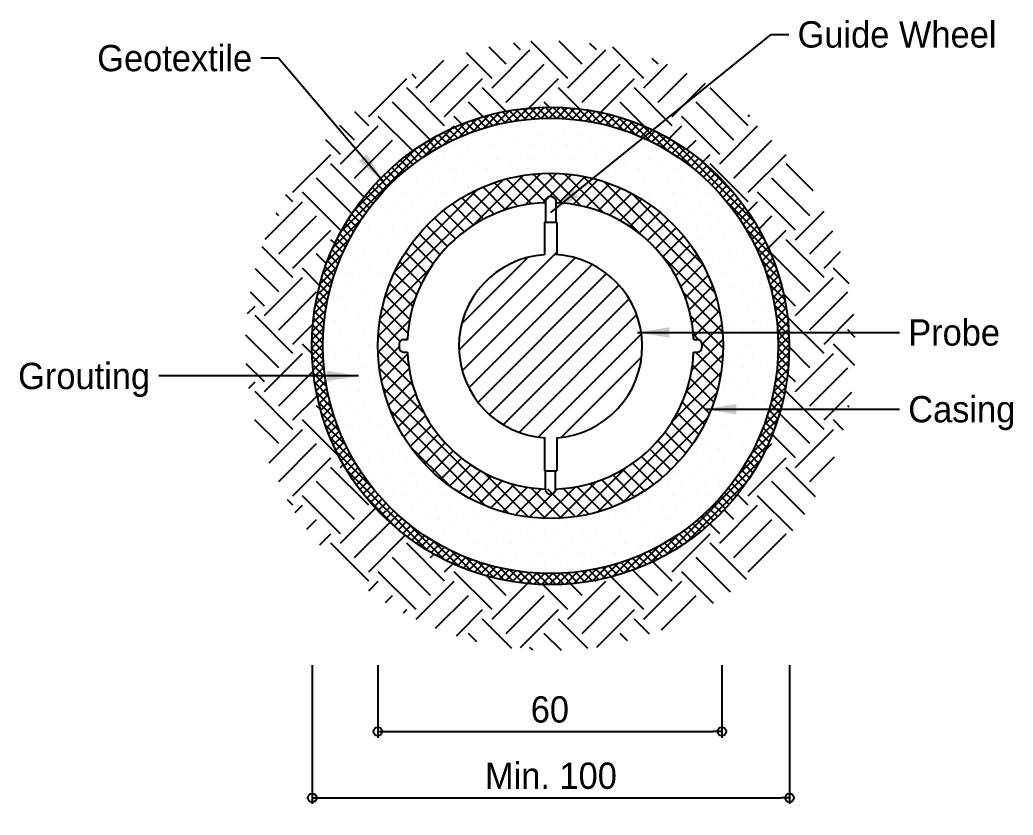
# Model space of a CAD drawing. Header units: millimetres. Extents: x 1073475 to 2890243, y -1340830 to -367733.
# Drawn here: x 2783117 to 2784250, y -370545 to -369638 of the extents above; entities that cross this region are included whole.
import ezdxf
from ezdxf.enums import TextEntityAlignment as Align

# ---------------------------------------------------------------- set-up
doc = ezdxf.new("R2010")
doc.units = ezdxf.units.MM
doc.header["$LTSCALE"] = 50
doc.header["$PDMODE"] = 3
doc.header["$PDSIZE"] = 100
doc.layers.get('Defpoints').update_dxf_attribs({"color": 151})
doc.layers.add('C-1', color=1, linetype='Continuous')
doc.layers.add('C-DIM', color=7, linetype='Continuous')
doc.styles.add('돋움', font='')
doc.styles.get('돋움').set_extended_font_data('Dotum')
doc.dimstyles.new('SAM-LE-LE-상', dxfattribs={"dimscale": 0.1, "dimtxt": 300, "dimasz": 360, "dimexe": 70, "dimexo": 0, "dimgap": 100, "dimtad": 1, "dimdec": 0, "dimzin": 0, "dimdsep": 46, "dimlunit": 6, "dimtxsty": '돋움', "dimblk": 'NONE', "dimcen": 100, "dimclrd": 8, "dimclre": 8, "dimclrt": 256, "dimadec": 0, "dimazin": 0, "dimtfac": 1, "dimtdec": 0, "dimtix": 1, "dimtmove": 2, "dimatfit": 3, "dimfxl": 70, "dimtolj": 1, "dimtzin": 0, "dimlwd": -1, "dimlwe": -1, "dimarcsym": 0})
doc.dimstyles.new('SAM-상', dxfattribs={"dimscale": 0.1, "dimtxt": 300, "dimasz": 100, "dimexe": 70, "dimexo": 0, "dimgap": 100, "dimtad": 1, "dimdec": 0, "dimzin": 0, "dimdsep": 46, "dimlunit": 6, "dimtxsty": '돋움', "dimblk": 'ORIGIN', "dimcen": 100, "dimclrd": 8, "dimclre": 8, "dimclrt": 1, "dimadec": 0, "dimazin": 0, "dimtfac": 1, "dimtdec": 0, "dimtix": 1, "dimtmove": 2, "dimatfit": 3, "dimfxl": 70, "dimtolj": 1, "dimtzin": 0, "dimlwd": -1, "dimlwe": -1, "dimarcsym": 0})

# ---------------------------------------------------------------- blocks, each defined once
blk = doc.blocks.new('*X60')
at = {"color": 0}
for p, q in [((18.182, 30.733), (18.342, 30.893)), ((18.296, 30.759), (18.447, 30.91)), ((18.448, 30.785), (18.339, 30.893)), ((18.404, 30.778), (18.547, 30.921)), ((18.526, 30.795), (18.416, 30.905)), ((18.607, 30.802), (18.494, 30.915)), ((18.506, 30.792), (18.643, 30.929)), ((18.69, 30.807), (18.574, 30.924)), ((18.604, 30.802), (18.735, 30.933)), ((18.776, 30.81), (18.656, 30.929)), ((18.698, 30.808), (18.824, 30.933)), ((18.865, 30.809), (18.742, 30.933)), ((18.789, 30.81), (18.91, 30.931)), ((18.958, 30.805), (18.829, 30.933)), ((18.876, 30.809), (18.994, 30.927)), ((19.054, 30.797), (18.92, 30.931)), ((18.961, 30.805), (19.075, 30.919)), ((19.154, 30.785), (19.014, 30.925)), ((19.043, 30.798), (19.155, 30.91)), ((19.259, 30.769), (19.112, 30.915)), ((19.122, 30.79), (19.232, 30.899)), ((19.2, 30.779), (19.307, 30.886)), ((19.37, 30.746), (19.215, 30.901)), ((19.489, 30.716), (19.322, 30.882)), ((17.778, 30.594), (17.99, 30.807)), ((18.017, 30.685), (17.919, 30.783)), ((17.926, 30.654), (18.115, 30.843)), ((18.084, 30.706), (17.985, 30.805)), ((18.153, 30.725), (18.053, 30.826)), ((18.059, 30.699), (18.232, 30.872)), ((18.224, 30.743), (18.122, 30.845)), ((18.297, 30.759), (18.193, 30.863)), ((18.371, 30.773), (18.265, 30.879)), ((19.275, 30.766), (19.38, 30.87)), ((19.349, 30.751), (19.451, 30.854)), ((19.42, 30.734), (19.521, 30.835)), ((19.617, 30.676), (19.436, 30.857)), ((19.49, 30.715), (19.59, 30.815)), ((19.757, 30.624), (19.556, 30.825)), ((19.558, 30.695), (19.656, 30.793)), ((19.625, 30.673), (19.722, 30.77)), ((19.916, 30.554), (19.687, 30.783)), ((17.386, 30.379), (17.703, 30.696)), ((17.606, 30.511), (17.854, 30.759)), ((17.762, 30.587), (17.668, 30.68)), ((17.823, 30.614), (17.729, 30.708)), ((17.886, 30.639), (17.791, 30.734)), ((17.951, 30.663), (17.854, 30.759)), ((19.69, 30.65), (19.786, 30.746)), ((19.754, 30.626), (19.848, 30.72)), ((19.816, 30.6), (19.91, 30.693)), ((20.108, 30.45), (19.83, 30.728)), ((19.877, 30.572), (19.97, 30.665)), ((16.458, 29.539), (17.527, 30.609)), ((17.528, 30.467), (17.437, 30.558)), ((17.584, 30.499), (17.493, 30.59)), ((17.642, 30.53), (17.55, 30.621)), ((17.701, 30.559), (17.609, 30.651)), ((19.937, 30.543), (20.029, 30.635)), ((20.398, 30.248), (19.993, 30.654)), ((19.995, 30.513), (20.087, 30.605)), ((20.052, 30.482), (20.143, 30.573)), ((16.596, 29.766), (17.301, 30.471)), ((17.365, 30.365), (17.276, 30.454)), ((17.418, 30.4), (17.329, 30.489)), ((17.472, 30.434), (17.382, 30.524)), ((20.108, 30.45), (20.198, 30.54)), ((20.163, 30.416), (20.253, 30.506)), ((21.085, 29.65), (20.19, 30.545)), ((20.217, 30.381), (20.306, 30.47)), ((17.213, 30.252), (17.125, 30.34)), ((17.262, 30.291), (17.174, 30.379)), ((17.313, 30.328), (17.225, 30.417)), ((20.269, 30.345), (20.358, 30.434)), ((20.32, 30.308), (20.409, 30.397)), ((20.371, 30.27), (20.459, 30.358)), ((20.872, 29.951), (20.491, 30.332)), ((17.07, 30.129), (16.983, 30.217)), ((17.117, 30.171), (17.029, 30.259)), ((17.164, 30.212), (17.076, 30.3)), ((20.42, 30.231), (20.508, 30.319)), ((20.468, 30.19), (20.555, 30.278)), ((20.515, 30.149), (20.602, 30.236)), ((16.981, 30.042), (16.893, 30.129)), ((17.025, 30.086), (16.938, 30.173)), ((20.56, 30.106), (20.648, 30.194)), ((20.605, 30.063), (20.692, 30.15)), ((20.649, 30.018), (20.736, 30.105)), ((16.896, 29.95), (16.808, 30.038)), ((16.938, 29.997), (16.85, 30.084)), ((20.691, 29.972), (20.779, 30.06)), ((20.733, 29.925), (20.82, 30.013)), ((16.776, 29.805), (16.688, 29.893)), ((16.815, 29.854), (16.727, 29.942)), ((16.855, 29.903), (16.767, 29.99)), ((20.773, 29.877), (20.861, 29.965)), ((20.812, 29.828), (20.9, 29.916)), ((16.702, 29.702), (16.613, 29.791)), ((16.739, 29.754), (16.65, 29.842)), ((21.194, 29.453), (20.788, 29.859)), ((20.85, 29.778), (20.939, 29.866)), ((20.887, 29.726), (20.976, 29.815)), ((16.37, 29.363), (16.688, 29.681)), ((16.632, 29.595), (16.543, 29.684)), ((16.667, 29.649), (16.577, 29.738)), ((20.923, 29.674), (21.012, 29.763)), ((20.958, 29.62), (21.048, 29.71)), ((16.568, 29.483), (16.477, 29.574)), ((16.599, 29.539), (16.509, 29.63)), ((21.268, 29.29), (20.99, 29.569)), ((20.992, 29.565), (21.082, 29.655)), ((21.024, 29.509), (21.115, 29.6)), ((16.307, 29.212), (16.556, 29.46)), ((16.508, 29.366), (16.415, 29.458)), ((16.537, 29.425), (16.445, 29.516)), ((21.055, 29.452), (21.146, 29.543)), ((21.085, 29.394), (21.177, 29.486)), ((16.453, 29.244), (16.359, 29.338)), ((16.48, 29.305), (16.387, 29.399)), ((21.323, 29.147), (21.093, 29.376)), ((21.114, 29.334), (21.206, 29.427)), ((21.141, 29.273), (21.235, 29.366)), ((16.26, 29.076), (16.472, 29.289)), ((16.428, 29.181), (16.333, 29.276)), ((21.365, 29.017), (21.164, 29.217)), ((21.167, 29.21), (21.262, 29.305)), ((21.192, 29.146), (21.287, 29.242)), ((16.223, 28.951), (16.413, 29.141)), ((16.381, 29.05), (16.284, 29.148)), ((16.404, 29.116), (16.308, 29.212)), ((21.215, 29.081), (21.312, 29.178)), ((21.236, 29.014), (21.335, 29.113)), ((16.195, 28.834), (16.368, 29.007)), ((16.341, 28.914), (16.241, 29.014)), ((16.361, 28.983), (16.262, 29.082)), ((21.397, 28.896), (21.216, 29.077)), ((21.256, 28.946), (21.356, 29.046)), ((16.173, 28.724), (16.334, 28.885)), ((16.324, 28.843), (16.222, 28.945)), ((21.422, 28.782), (21.255, 28.949)), ((21.275, 28.876), (21.376, 28.977)), ((21.291, 28.804), (21.394, 28.907)), ((16.157, 28.62), (16.308, 28.771)), ((16.294, 28.696), (16.188, 28.802)), ((16.308, 28.77), (16.204, 28.874)), ((21.441, 28.675), (21.286, 28.831)), ((21.306, 28.731), (21.411, 28.836)), ((16.145, 28.52), (16.288, 28.663)), ((16.282, 28.619), (16.174, 28.728)), ((21.455, 28.573), (21.308, 28.719)), ((21.319, 28.655), (21.426, 28.762)), ((21.33, 28.578), (21.439, 28.687)), ((16.138, 28.424), (16.274, 28.56)), ((16.264, 28.46), (16.151, 28.573)), ((16.272, 28.541), (16.161, 28.651)), ((21.465, 28.475), (21.325, 28.614)), ((21.339, 28.498), (21.451, 28.61)), ((16.134, 28.332), (16.265, 28.462)), ((16.259, 28.377), (16.143, 28.493)), ((21.471, 28.38), (21.337, 28.514)), ((21.345, 28.416), (21.46, 28.531)), ((21.349, 28.331), (21.467, 28.449)), ((16.133, 28.242), (16.259, 28.368)), ((16.257, 28.291), (16.137, 28.411)), ((21.473, 28.29), (21.345, 28.418)), ((21.349, 28.244), (21.471, 28.366)), ((16.261, 28.11), (16.133, 28.238)), ((16.258, 28.202), (16.134, 28.326)), ((16.135, 28.156), (16.257, 28.278)), ((21.347, 28.153), (21.473, 28.279)), ((21.472, 28.202), (21.349, 28.325)), ((21.469, 28.117), (21.349, 28.236)), ((16.269, 28.013), (16.136, 28.147)), ((16.14, 28.072), (16.258, 28.19)), ((16.147, 27.991), (16.262, 28.106)), ((21.341, 28.059), (21.472, 28.19)), ((21.463, 28.034), (21.347, 28.15)), ((16.281, 27.913), (16.141, 28.053)), ((16.156, 27.912), (16.268, 28.024)), ((21.317, 27.858), (21.46, 28.001)), ((21.331, 27.961), (21.468, 28.097)), ((21.455, 27.954), (21.342, 28.067)), ((16.298, 27.808), (16.151, 27.955)), ((16.168, 27.835), (16.277, 27.944)), ((21.297, 27.75), (21.448, 27.901)), ((21.433, 27.8), (21.325, 27.908)), ((21.445, 27.876), (21.334, 27.986)), ((16.321, 27.697), (16.165, 27.852)), ((16.181, 27.76), (16.288, 27.867)), ((16.196, 27.687), (16.301, 27.791)), ((21.271, 27.635), (21.432, 27.796)), ((21.418, 27.725), (21.313, 27.831)), ((16.351, 27.578), (16.184, 27.745)), ((16.213, 27.615), (16.316, 27.718)), ((21.236, 27.512), (21.41, 27.686)), ((21.385, 27.582), (21.283, 27.684)), ((21.403, 27.653), (21.299, 27.757)), ((16.39, 27.451), (16.209, 27.632)), ((16.232, 27.545), (16.333, 27.646)), ((16.252, 27.477), (16.351, 27.576)), ((21.191, 27.378), (21.381, 27.568)), ((21.366, 27.513), (21.265, 27.614)), ((16.442, 27.31), (16.241, 27.511)), ((16.273, 27.41), (16.371, 27.508)), ((16.296, 27.345), (16.393, 27.442)), ((21.13, 27.229), (21.344, 27.443)), ((21.323, 27.379), (21.225, 27.477)), ((21.345, 27.445), (21.246, 27.544)), ((16.512, 27.151), (16.283, 27.381)), ((16.321, 27.281), (16.416, 27.376)), ((21.274, 27.251), (21.179, 27.346)), ((21.299, 27.315), (21.203, 27.411)), ((16.616, 26.96), (16.338, 27.237)), ((16.346, 27.218), (16.441, 27.313)), ((16.373, 27.157), (16.467, 27.25)), ((21.045, 27.055), (21.296, 27.306)), ((21.22, 27.128), (21.127, 27.222)), ((21.248, 27.189), (21.153, 27.283)), ((16.402, 27.097), (16.494, 27.189)), ((16.431, 27.038), (16.523, 27.13)), ((20.907, 26.829), (21.232, 27.154)), ((21.191, 27.069), (21.099, 27.161)), ((16.816, 26.671), (16.412, 27.075)), ((16.462, 26.98), (16.553, 27.071)), ((16.494, 26.923), (16.584, 27.014)), ((21.13, 26.953), (21.039, 27.044)), ((21.161, 27.011), (21.069, 27.102)), ((16.527, 26.868), (16.617, 26.958)), ((16.561, 26.814), (16.65, 26.903)), ((20.091, 25.924), (21.142, 26.976)), ((21.064, 26.843), (20.974, 26.932)), ((21.097, 26.897), (21.007, 26.988)), ((17.418, 25.981), (16.521, 26.878)), ((16.596, 26.761), (16.685, 26.85)), ((16.632, 26.709), (16.721, 26.797)), ((20.957, 26.685), (20.868, 26.773)), ((20.993, 26.736), (20.905, 26.825)), ((21.029, 26.789), (20.94, 26.878)), ((16.67, 26.658), (16.758, 26.746)), ((16.708, 26.608), (16.796, 26.696)), ((20.322, 26.068), (20.999, 26.744)), ((20.88, 26.585), (20.792, 26.673)), ((20.919, 26.634), (20.83, 26.723)), ((17.118, 26.192), (16.732, 26.578)), ((16.748, 26.559), (16.836, 26.647)), ((16.788, 26.511), (16.876, 26.599)), ((16.83, 26.464), (16.918, 26.552)), ((20.799, 26.489), (20.711, 26.577)), ((20.84, 26.537), (20.752, 26.624)), ((16.873, 26.419), (16.96, 26.506)), ((16.916, 26.374), (17.004, 26.461)), ((20.669, 26.354), (20.582, 26.441)), ((20.713, 26.398), (20.626, 26.485)), ((20.756, 26.443), (20.669, 26.53)), ((16.961, 26.33), (17.049, 26.418)), ((17.007, 26.288), (17.095, 26.375)), ((17.054, 26.246), (17.141, 26.334)), ((20.578, 26.268), (20.49, 26.356)), ((20.624, 26.31), (20.536, 26.398)), ((17.102, 26.206), (17.19, 26.294)), ((17.151, 26.166), (17.239, 26.254)), ((17.201, 26.128), (17.289, 26.216)), ((17.615, 25.872), (17.211, 26.276)), ((20.433, 26.148), (20.344, 26.236)), ((20.482, 26.187), (20.394, 26.275)), ((20.53, 26.227), (20.443, 26.315)), ((17.252, 26.09), (17.34, 26.179)), ((17.304, 26.054), (17.393, 26.143)), ((17.357, 26.019), (17.446, 26.109)), ((19.913, 25.835), (20.237, 26.159)), ((20.278, 26.038), (20.189, 26.127)), ((20.331, 26.073), (20.242, 26.162)), ((20.382, 26.11), (20.294, 26.199)), ((17.411, 25.985), (17.501, 26.075)), ((17.467, 25.952), (17.557, 26.043)), ((17.777, 25.798), (17.499, 26.076)), ((17.523, 25.92), (17.615, 26.011)), ((19.76, 25.771), (20.012, 26.022)), ((20.056, 25.906), (19.965, 25.997)), ((20.113, 25.937), (20.022, 26.028)), ((20.169, 25.969), (20.079, 26.06)), ((20.224, 26.003), (20.134, 26.093)), ((17.581, 25.889), (17.673, 25.982)), ((17.64, 25.86), (17.733, 25.953)), ((17.92, 25.743), (17.691, 25.973)), ((17.7, 25.832), (17.794, 25.926)), ((17.762, 25.805), (17.856, 25.9)), ((18.051, 25.702), (17.85, 25.902)), ((19.624, 25.723), (19.838, 25.937)), ((19.816, 25.793), (19.72, 25.888)), ((19.878, 25.819), (19.784, 25.913)), ((19.938, 25.847), (19.845, 25.94)), ((19.998, 25.876), (19.906, 25.968)), ((17.824, 25.779), (17.92, 25.875)), ((17.888, 25.755), (17.985, 25.852)), ((17.954, 25.732), (18.052, 25.83)), ((18.172, 25.669), (17.99, 25.85)), ((18.021, 25.711), (18.12, 25.81)), ((18.089, 25.691), (18.19, 25.792)), ((18.285, 25.644), (18.118, 25.811)), ((18.159, 25.672), (18.262, 25.775)), ((18.392, 25.625), (18.237, 25.781)), ((19.271, 25.635), (19.432, 25.796)), ((19.381, 25.657), (19.555, 25.83)), ((19.485, 25.682), (19.383, 25.784)), ((19.554, 25.701), (19.453, 25.801)), ((19.498, 25.685), (19.689, 25.876)), ((19.621, 25.722), (19.523, 25.821)), ((19.688, 25.744), (19.59, 25.842)), ((19.752, 25.768), (19.656, 25.864)), ((18.231, 25.655), (18.336, 25.76)), ((18.304, 25.64), (18.411, 25.747)), ((18.495, 25.611), (18.348, 25.758)), ((18.379, 25.627), (18.489, 25.736)), ((18.593, 25.602), (18.453, 25.741)), ((18.456, 25.616), (18.568, 25.728)), ((18.536, 25.607), (18.65, 25.722)), ((18.687, 25.596), (18.553, 25.729)), ((18.617, 25.6), (18.735, 25.718)), ((18.778, 25.593), (18.649, 25.722)), ((18.701, 25.595), (18.823, 25.717)), ((18.865, 25.594), (18.742, 25.718)), ((18.787, 25.593), (18.913, 25.719)), ((18.95, 25.597), (18.831, 25.717)), ((18.877, 25.594), (19.008, 25.725)), ((19.033, 25.603), (18.917, 25.72)), ((18.969, 25.598), (19.106, 25.735)), ((19.113, 25.611), (19, 25.725)), ((19.065, 25.606), (19.209, 25.749)), ((19.191, 25.622), (19.081, 25.732)), ((19.267, 25.634), (19.159, 25.742)), ((19.166, 25.618), (19.317, 25.769)), ((19.342, 25.648), (19.236, 25.754)), ((19.414, 25.664), (19.31, 25.768))]:
    blk.add_line(p, q, dxfattribs=at)
blk = doc.blocks.new('*X57')
at = {"color": 0}
for p, q in [((21.829, 26.779), (22.387, 27.336)), ((22.172, 26.945), (22.585, 27.358)), ((22.643, 27.032), (22.345, 27.329)), ((22.411, 27.007), (22.764, 27.36)), ((22.824, 27.027), (22.5, 27.351)), ((22.611, 27.03), (22.927, 27.347)), ((23.031, 26.996), (22.667, 27.361)), ((23.285, 26.919), (22.85, 27.355)), ((23.724, 26.657), (23.054, 27.327)), ((20.839, 25.966), (22.159, 27.285)), ((22.33, 26.991), (22.065, 27.256)), ((22.48, 27.018), (22.201, 27.297)), ((22.787, 27.03), (23.079, 27.322)), ((22.946, 27.012), (23.222, 27.287)), ((23.093, 26.982), (23.355, 27.244)), ((24.53, 26.028), (23.292, 27.266)), ((20.945, 26.249), (21.876, 27.179)), ((22.064, 26.903), (21.817, 27.15)), ((22.192, 26.952), (21.937, 27.207)), ((23.228, 26.941), (23.481, 27.193)), ((23.354, 26.89), (23.6, 27.135)), ((24.399, 26.336), (23.599, 27.136)), ((21.833, 26.781), (21.596, 27.018)), ((21.944, 26.846), (21.703, 27.087)), ((23.472, 26.831), (23.712, 27.071)), ((23.582, 26.764), (23.818, 27)), ((21.728, 26.709), (21.494, 26.943)), ((23.684, 26.69), (23.918, 26.923)), ((21.541, 26.542), (21.308, 26.775)), ((21.631, 26.629), (21.398, 26.862)), ((23.78, 26.608), (24.012, 26.841)), ((21.458, 26.449), (21.224, 26.682)), ((23.868, 26.52), (24.101, 26.753)), ((21.381, 26.349), (21.146, 26.584)), ((23.95, 26.425), (24.184, 26.659)), ((24.025, 26.323), (24.261, 26.559)), ((21.312, 26.241), (21.073, 26.48)), ((24.591, 25.791), (23.921, 26.46)), ((24.092, 26.213), (24.332, 26.453)), ((21.251, 26.125), (21.007, 26.369)), ((24.151, 26.096), (24.396, 26.341)), ((20.788, 25.738), (21.346, 26.295)), ((21.197, 26.002), (20.947, 26.252)), ((24.202, 25.97), (24.455, 26.222)), ((21.153, 25.869), (20.894, 26.129)), ((21.12, 25.726), (20.848, 25.997)), ((24.618, 25.586), (24.183, 26.022)), ((24.244, 25.835), (24.506, 26.097)), ((20.766, 25.539), (21.179, 25.952)), ((24.275, 25.689), (24.55, 25.964)), ((21.098, 25.571), (20.811, 25.858)), ((24.293, 25.53), (24.585, 25.822)), ((20.765, 25.361), (21.117, 25.713)), ((21.011, 25.481), (20.784, 25.709)), ((24.624, 25.403), (24.26, 25.768)), ((24.386, 25.447), (24.61, 25.67)), ((24.354, 25.497), (24.291, 25.56)), ((21.107, 25.208), (20.767, 25.549)), ((21.081, 25.5), (21.094, 25.514)), ((24.272, 25.156), (24.623, 25.507)), ((24.615, 25.236), (24.383, 25.468)), ((21.156, 24.983), (20.764, 25.375)), ((20.778, 25.197), (21, 25.42)), ((20.802, 25.045), (21.095, 25.337)), ((24.212, 24.92), (24.622, 25.329)), ((24.294, 25.355), (24.3, 25.36)), ((24.593, 25.081), (24.314, 25.36)), ((24.561, 24.937), (24.282, 25.216)), ((21.275, 24.687), (20.779, 25.183)), ((20.837, 24.903), (21.112, 25.178)), ((24.055, 24.585), (24.601, 25.132)), ((20.88, 24.769), (21.142, 25.031)), ((24.519, 24.801), (24.254, 25.067)), ((22.229, 23.557), (20.82, 24.965)), ((20.931, 24.643), (21.184, 24.896)), ((23.219, 23.572), (24.552, 24.905)), ((24.47, 24.674), (24.215, 24.929)), ((24.414, 24.553), (24.167, 24.8)), ((21.966, 23.642), (20.906, 24.703)), ((20.989, 24.525), (21.234, 24.77)), ((24.351, 24.439), (24.11, 24.681)), ((21.054, 24.412), (21.294, 24.652)), ((23.499, 23.675), (24.449, 24.626)), ((24.282, 24.332), (24.045, 24.569)), ((21.124, 24.306), (21.361, 24.542)), ((21.201, 24.206), (21.435, 24.44)), ((24.206, 24.23), (23.972, 24.465)), ((21.284, 24.112), (21.516, 24.345)), ((24.125, 24.135), (23.893, 24.367)), ((21.574, 23.858), (21.122, 24.31)), ((21.372, 24.023), (21.604, 24.256)), ((24.038, 24.045), (23.806, 24.277)), ((21.466, 23.941), (21.699, 24.174)), ((23.848, 23.882), (23.612, 24.118)), ((23.946, 23.961), (23.713, 24.194)), ((21.566, 23.864), (21.802, 24.1)), ((21.671, 23.793), (21.911, 24.033)), ((22.446, 23.516), (21.951, 24.011)), ((22.993, 23.523), (23.539, 24.069)), ((23.743, 23.81), (23.504, 24.048)), ((21.783, 23.728), (22.029, 23.973)), ((21.902, 23.67), (22.154, 23.922)), ((22.638, 23.5), (22.247, 23.892)), ((22.795, 23.502), (23.205, 23.912)), ((23.392, 23.63), (23.133, 23.89)), ((23.516, 23.683), (23.266, 23.934)), ((23.633, 23.743), (23.389, 23.987)), ((22.027, 23.618), (22.289, 23.88)), ((22.161, 23.575), (22.435, 23.849)), ((22.302, 23.54), (22.594, 23.831)), ((22.454, 23.515), (22.769, 23.83)), ((22.812, 23.503), (22.472, 23.844)), ((22.617, 23.501), (22.968, 23.852)), ((22.972, 23.52), (22.664, 23.829)), ((23.121, 23.548), (22.835, 23.834)), ((23.261, 23.585), (22.99, 23.856))]:
    blk.add_line(p, q, dxfattribs=at)
blk = doc.blocks.new('*X56')
at = {"color": 0}
for p, q in [((22.075, 28.704), (22.075, 28.704)), ((22.274, 28.638), (22.274, 28.638)), ((22.605, 28.704), (22.605, 28.704)), ((22.804, 28.638), (22.804, 28.638)), ((23.136, 28.704), (23.136, 28.704)), ((23.335, 28.638), (23.335, 28.638)), ((21.611, 28.505), (21.611, 28.505)), ((21.942, 28.572), (21.942, 28.572)), ((22.141, 28.505), (22.141, 28.505)), ((22.473, 28.572), (22.473, 28.572)), ((22.672, 28.505), (22.672, 28.505)), ((23.003, 28.572), (23.003, 28.572)), ((23.202, 28.505), (23.202, 28.505)), ((23.533, 28.572), (23.533, 28.572)), ((23.732, 28.505), (23.732, 28.505)), ((21.279, 28.439), (21.279, 28.439)), ((21.478, 28.373), (21.478, 28.373)), ((21.81, 28.439), (21.81, 28.439)), ((22.009, 28.373), (22.009, 28.373)), ((22.34, 28.439), (22.34, 28.439)), ((22.539, 28.373), (22.539, 28.373)), ((22.87, 28.439), (22.87, 28.439)), ((23.069, 28.373), (23.069, 28.373)), ((23.401, 28.439), (23.401, 28.439)), ((23.6, 28.373), (23.6, 28.373)), ((23.931, 28.439), (23.931, 28.439)), ((24.13, 28.373), (24.13, 28.373)), ((21.147, 28.306), (21.147, 28.306)), ((21.346, 28.24), (21.346, 28.24)), ((21.677, 28.306), (21.677, 28.306)), ((21.876, 28.24), (21.876, 28.24)), ((22.208, 28.306), (22.208, 28.306)), ((22.406, 28.24), (22.406, 28.24)), ((22.738, 28.306), (22.738, 28.306)), ((22.937, 28.24), (22.937, 28.24)), ((23.268, 28.306), (23.268, 28.306)), ((23.467, 28.24), (23.467, 28.24)), ((23.799, 28.306), (23.799, 28.306)), ((23.997, 28.24), (23.997, 28.24)), ((24.329, 28.306), (24.329, 28.306)), ((21.014, 28.174), (21.014, 28.174)), ((21.213, 28.107), (21.213, 28.107)), ((21.545, 28.174), (21.545, 28.174)), ((21.744, 28.107), (21.744, 28.107)), ((22.075, 28.174), (22.075, 28.174)), ((22.274, 28.107), (22.274, 28.107)), ((22.605, 28.174), (22.605, 28.174)), ((22.804, 28.107), (22.804, 28.107)), ((23.136, 28.174), (23.136, 28.174)), ((23.335, 28.107), (23.335, 28.107)), ((23.666, 28.174), (23.666, 28.174)), ((23.865, 28.107), (23.865, 28.107)), ((24.196, 28.174), (24.196, 28.174)), ((24.395, 28.107), (24.395, 28.107)), ((20.55, 27.975), (20.55, 27.975)), ((20.882, 28.041), (20.882, 28.041)), ((21.081, 27.975), (21.081, 27.975)), ((21.412, 28.041), (21.412, 28.041)), ((21.611, 27.975), (21.611, 27.975)), ((21.942, 28.041), (21.942, 28.041)), ((22.141, 27.975), (22.141, 27.975)), ((22.473, 28.041), (22.473, 28.041)), ((22.672, 27.975), (22.672, 27.975)), ((23.003, 28.041), (23.003, 28.041)), ((23.202, 27.975), (23.202, 27.975)), ((23.533, 28.041), (23.533, 28.041)), ((23.732, 27.975), (23.732, 27.975)), ((24.064, 28.041), (24.064, 28.041)), ((24.263, 27.975), (24.263, 27.975)), ((24.594, 28.041), (24.594, 28.041)), ((24.793, 27.975), (24.793, 27.975)), ((20.418, 27.842), (20.418, 27.842)), ((20.617, 27.776), (20.617, 27.776)), ((20.749, 27.909), (20.749, 27.909)), ((20.948, 27.842), (20.948, 27.842)), ((21.147, 27.776), (21.147, 27.776)), ((21.279, 27.909), (21.279, 27.909)), ((21.478, 27.842), (21.478, 27.842)), ((21.677, 27.776), (21.677, 27.776)), ((21.81, 27.909), (21.81, 27.909)), ((22.009, 27.842), (22.009, 27.842)), ((22.34, 27.909), (22.34, 27.909)), ((22.539, 27.842), (22.539, 27.842)), ((22.87, 27.909), (22.87, 27.909)), ((23.069, 27.842), (23.069, 27.842)), ((23.268, 27.776), (23.268, 27.776)), ((23.401, 27.909), (23.401, 27.909)), ((23.6, 27.842), (23.6, 27.842)), ((23.799, 27.776), (23.799, 27.776)), ((23.931, 27.909), (23.931, 27.909)), ((24.13, 27.842), (24.13, 27.842)), ((24.329, 27.776), (24.329, 27.776)), ((24.461, 27.909), (24.461, 27.909)), ((24.66, 27.842), (24.66, 27.842)), ((24.859, 27.776), (24.859, 27.776)), ((20.285, 27.71), (20.285, 27.71)), ((20.484, 27.643), (20.484, 27.643)), ((20.815, 27.71), (20.815, 27.71)), ((21.014, 27.643), (21.014, 27.643)), ((21.346, 27.71), (21.346, 27.71)), ((21.545, 27.643), (21.545, 27.643)), ((21.876, 27.71), (21.876, 27.71)), ((23.666, 27.643), (23.666, 27.643)), ((23.997, 27.71), (23.997, 27.71)), ((24.196, 27.643), (24.196, 27.643)), ((24.528, 27.71), (24.528, 27.71)), ((24.727, 27.643), (24.727, 27.643)), ((25.058, 27.71), (25.058, 27.71)), ((20.153, 27.577), (20.153, 27.577)), ((20.351, 27.511), (20.351, 27.511)), ((20.683, 27.577), (20.683, 27.577)), ((20.882, 27.511), (20.882, 27.511)), ((21.213, 27.577), (21.213, 27.577)), ((21.412, 27.511), (21.412, 27.511)), ((23.865, 27.577), (23.865, 27.577)), ((24.064, 27.511), (24.064, 27.511)), ((24.395, 27.577), (24.395, 27.577)), ((24.594, 27.511), (24.594, 27.511)), ((24.926, 27.577), (24.926, 27.577)), ((25.124, 27.511), (25.124, 27.511)), ((20.219, 27.378), (20.219, 27.378)), ((20.55, 27.445), (20.55, 27.445)), ((20.749, 27.378), (20.749, 27.378)), ((21.081, 27.445), (21.081, 27.445)), ((24.263, 27.445), (24.263, 27.445)), ((24.461, 27.378), (24.461, 27.378)), ((24.793, 27.445), (24.793, 27.445)), ((24.992, 27.378), (24.992, 27.378)), ((25.323, 27.445), (25.323, 27.445)), ((20.086, 27.246), (20.086, 27.246)), ((20.418, 27.312), (20.418, 27.312)), ((20.617, 27.246), (20.617, 27.246)), ((20.948, 27.312), (20.948, 27.312)), ((24.329, 27.246), (24.329, 27.246)), ((24.66, 27.312), (24.66, 27.312)), ((24.859, 27.246), (24.859, 27.246)), ((25.191, 27.312), (25.191, 27.312)), ((25.39, 27.246), (25.39, 27.246)), ((19.954, 27.113), (19.954, 27.113)), ((20.285, 27.179), (20.285, 27.179)), ((20.484, 27.113), (20.484, 27.113)), ((20.815, 27.179), (20.815, 27.179)), ((24.528, 27.179), (24.528, 27.179)), ((24.727, 27.113), (24.727, 27.113)), ((25.058, 27.179), (25.058, 27.179)), ((25.257, 27.113), (25.257, 27.113)), ((19.821, 26.981), (19.821, 26.981)), ((20.153, 27.047), (20.153, 27.047)), ((20.351, 26.981), (20.351, 26.981)), ((20.683, 27.047), (20.683, 27.047)), ((24.594, 26.981), (24.594, 26.981)), ((24.926, 27.047), (24.926, 27.047)), ((25.124, 26.981), (25.124, 26.981)), ((25.456, 27.047), (25.456, 27.047)), ((19.689, 26.848), (19.689, 26.848)), ((20.02, 26.914), (20.02, 26.914)), ((20.219, 26.848), (20.219, 26.848)), ((20.55, 26.914), (20.55, 26.914)), ((24.793, 26.914), (24.793, 26.914)), ((24.992, 26.848), (24.992, 26.848)), ((25.323, 26.914), (25.323, 26.914)), ((25.522, 26.848), (25.522, 26.848)), ((19.887, 26.782), (19.887, 26.782)), ((20.086, 26.715), (20.086, 26.715)), ((20.418, 26.782), (20.418, 26.782)), ((20.617, 26.715), (20.617, 26.715)), ((24.859, 26.715), (24.859, 26.715)), ((25.191, 26.782), (25.191, 26.782)), ((25.39, 26.715), (25.39, 26.715)), ((25.721, 26.782), (25.721, 26.782)), ((19.755, 26.649), (19.755, 26.649)), ((19.954, 26.583), (19.954, 26.583)), ((20.285, 26.649), (20.285, 26.649)), ((20.484, 26.583), (20.484, 26.583)), ((25.058, 26.649), (25.058, 26.649)), ((25.257, 26.583), (25.257, 26.583)), ((25.588, 26.649), (25.588, 26.649)), ((25.787, 26.583), (25.787, 26.583)), ((19.622, 26.517), (19.622, 26.517)), ((19.821, 26.45), (19.821, 26.45)), ((20.02, 26.384), (20.02, 26.384)), ((20.153, 26.517), (20.153, 26.517)), ((20.351, 26.45), (20.351, 26.45)), ((24.926, 26.517), (24.926, 26.517)), ((25.124, 26.45), (25.124, 26.45)), ((25.323, 26.384), (25.323, 26.384)), ((25.456, 26.517), (25.456, 26.517)), ((25.655, 26.45), (25.655, 26.45)), ((25.854, 26.384), (25.854, 26.384)), ((19.689, 26.318), (19.689, 26.318)), ((19.887, 26.251), (19.887, 26.251)), ((20.219, 26.318), (20.219, 26.318)), ((20.418, 26.251), (20.418, 26.251)), ((24.992, 26.318), (24.992, 26.318)), ((25.191, 26.251), (25.191, 26.251)), ((25.522, 26.318), (25.522, 26.318)), ((25.721, 26.251), (25.721, 26.251)), ((19.556, 26.185), (19.556, 26.185)), ((19.755, 26.119), (19.755, 26.119)), ((20.086, 26.185), (20.086, 26.185)), ((20.285, 26.119), (20.285, 26.119)), ((25.058, 26.119), (25.058, 26.119)), ((25.39, 26.185), (25.39, 26.185)), ((25.588, 26.119), (25.588, 26.119)), ((25.92, 26.185), (25.92, 26.185)), ((19.423, 26.052), (19.423, 26.052)), ((19.622, 25.986), (19.622, 25.986)), ((19.954, 26.052), (19.954, 26.052)), ((20.153, 25.986), (20.153, 25.986)), ((25.257, 26.052), (25.257, 26.052)), ((25.456, 25.986), (25.456, 25.986)), ((25.787, 26.052), (25.787, 26.052)), ((19.49, 25.854), (19.49, 25.854)), ((19.821, 25.92), (19.821, 25.92)), ((20.02, 25.854), (20.02, 25.854)), ((25.124, 25.92), (25.124, 25.92)), ((25.323, 25.854), (25.323, 25.854)), ((25.655, 25.92), (25.655, 25.92)), ((25.854, 25.854), (25.854, 25.854)), ((19.689, 25.787), (19.689, 25.787)), ((19.887, 25.721), (19.887, 25.721)), ((20.219, 25.787), (20.219, 25.787)), ((25.191, 25.721), (25.191, 25.721)), ((25.522, 25.787), (25.522, 25.787)), ((25.721, 25.721), (25.721, 25.721)), ((19.556, 25.655), (19.556, 25.655)), ((19.755, 25.588), (19.755, 25.588)), ((20.086, 25.655), (20.086, 25.655)), ((20.285, 25.588), (20.285, 25.588)), ((25.39, 25.655), (25.39, 25.655)), ((25.588, 25.588), (25.588, 25.588)), ((25.92, 25.655), (25.92, 25.655)), ((19.423, 25.522), (19.423, 25.522)), ((19.622, 25.456), (19.622, 25.456)), ((19.954, 25.522), (19.954, 25.522)), ((20.153, 25.456), (20.153, 25.456)), ((25.257, 25.522), (25.257, 25.522)), ((25.456, 25.456), (25.456, 25.456)), ((25.787, 25.522), (25.787, 25.522)), ((25.986, 25.456), (25.986, 25.456)), ((19.49, 25.323), (19.49, 25.323)), ((19.821, 25.39), (19.821, 25.39)), ((20.02, 25.323), (20.02, 25.323)), ((25.124, 25.39), (25.124, 25.39)), ((25.323, 25.323), (25.323, 25.323)), ((25.655, 25.39), (25.655, 25.39)), ((25.854, 25.323), (25.854, 25.323)), ((19.689, 25.257), (19.689, 25.257)), ((19.887, 25.191), (19.887, 25.191)), ((20.219, 25.257), (20.219, 25.257)), ((25.191, 25.191), (25.191, 25.191)), ((25.522, 25.257), (25.522, 25.257)), ((25.721, 25.191), (25.721, 25.191)), ((19.556, 25.124), (19.556, 25.124)), ((19.755, 25.058), (19.755, 25.058)), ((20.086, 25.124), (20.086, 25.124)), ((20.285, 25.058), (20.285, 25.058)), ((25.39, 25.124), (25.39, 25.124)), ((25.588, 25.058), (25.588, 25.058)), ((25.92, 25.124), (25.92, 25.124)), ((19.423, 24.992), (19.423, 24.992)), ((19.622, 24.926), (19.622, 24.926)), ((19.821, 24.859), (19.821, 24.859)), ((19.954, 24.992), (19.954, 24.992)), ((20.153, 24.926), (20.153, 24.926)), ((25.124, 24.859), (25.124, 24.859)), ((25.257, 24.992), (25.257, 24.992)), ((25.456, 24.926), (25.456, 24.926)), ((25.655, 24.859), (25.655, 24.859)), ((25.787, 24.992), (25.787, 24.992)), ((25.986, 24.926), (25.986, 24.926)), ((19.49, 24.793), (19.49, 24.793)), ((19.689, 24.727), (19.689, 24.727)), ((20.02, 24.793), (20.02, 24.793)), ((20.219, 24.727), (20.219, 24.727)), ((25.323, 24.793), (25.323, 24.793)), ((25.522, 24.727), (25.522, 24.727)), ((25.854, 24.793), (25.854, 24.793)), ((19.556, 24.594), (19.556, 24.594)), ((19.887, 24.66), (19.887, 24.66)), ((20.086, 24.594), (20.086, 24.594)), ((25.191, 24.66), (25.191, 24.66)), ((25.39, 24.594), (25.39, 24.594)), ((25.721, 24.66), (25.721, 24.66)), ((25.92, 24.594), (25.92, 24.594)), ((19.755, 24.528), (19.755, 24.528)), ((19.954, 24.461), (19.954, 24.461)), ((20.285, 24.528), (20.285, 24.528)), ((25.058, 24.528), (25.058, 24.528)), ((25.257, 24.461), (25.257, 24.461)), ((25.588, 24.528), (25.588, 24.528)), ((25.787, 24.461), (25.787, 24.461)), ((19.622, 24.395), (19.622, 24.395)), ((19.821, 24.329), (19.821, 24.329)), ((20.153, 24.395), (20.153, 24.395)), ((20.351, 24.329), (20.351, 24.329)), ((24.926, 24.395), (24.926, 24.395)), ((25.124, 24.329), (25.124, 24.329)), ((25.456, 24.395), (25.456, 24.395)), ((25.655, 24.329), (25.655, 24.329)), ((19.689, 24.196), (19.689, 24.196)), ((20.02, 24.263), (20.02, 24.263)), ((20.219, 24.196), (20.219, 24.196)), ((20.55, 24.263), (20.55, 24.263)), ((24.992, 24.196), (24.992, 24.196)), ((25.323, 24.263), (25.323, 24.263)), ((25.522, 24.196), (25.522, 24.196)), ((19.887, 24.13), (19.887, 24.13)), ((20.086, 24.064), (20.086, 24.064)), ((20.418, 24.13), (20.418, 24.13)), ((20.617, 24.064), (20.617, 24.064)), ((24.859, 24.064), (24.859, 24.064)), ((25.191, 24.13), (25.191, 24.13)), ((25.39, 24.064), (25.39, 24.064)), ((25.721, 24.13), (25.721, 24.13)), ((19.755, 23.997), (19.755, 23.997)), ((19.954, 23.931), (19.954, 23.931)), ((20.285, 23.997), (20.285, 23.997)), ((20.484, 23.931), (20.484, 23.931)), ((24.727, 23.931), (24.727, 23.931)), ((25.058, 23.997), (25.058, 23.997)), ((25.257, 23.931), (25.257, 23.931)), ((25.588, 23.997), (25.588, 23.997)), ((19.821, 23.799), (19.821, 23.799)), ((20.153, 23.865), (20.153, 23.865)), ((20.351, 23.799), (20.351, 23.799)), ((20.683, 23.865), (20.683, 23.865)), ((20.882, 23.799), (20.882, 23.799)), ((24.594, 23.799), (24.594, 23.799)), ((24.926, 23.865), (24.926, 23.865)), ((25.124, 23.799), (25.124, 23.799)), ((25.456, 23.865), (25.456, 23.865)), ((20.02, 23.732), (20.02, 23.732)), ((20.219, 23.666), (20.219, 23.666)), ((20.55, 23.732), (20.55, 23.732)), ((20.749, 23.666), (20.749, 23.666)), ((24.461, 23.666), (24.461, 23.666)), ((24.793, 23.732), (24.793, 23.732)), ((24.992, 23.666), (24.992, 23.666)), ((25.323, 23.732), (25.323, 23.732)), ((25.522, 23.666), (25.522, 23.666)), ((20.086, 23.533), (20.086, 23.533)), ((20.285, 23.467), (20.285, 23.467)), ((20.418, 23.6), (20.418, 23.6)), ((20.617, 23.533), (20.617, 23.533)), ((20.815, 23.467), (20.815, 23.467)), ((20.948, 23.6), (20.948, 23.6)), ((21.147, 23.533), (21.147, 23.533)), ((24.329, 23.533), (24.329, 23.533)), ((24.528, 23.467), (24.528, 23.467)), ((24.66, 23.6), (24.66, 23.6)), ((24.859, 23.533), (24.859, 23.533)), ((25.058, 23.467), (25.058, 23.467)), ((25.191, 23.6), (25.191, 23.6)), ((25.39, 23.533), (25.39, 23.533)), ((20.153, 23.335), (20.153, 23.335)), ((20.484, 23.401), (20.484, 23.401)), ((20.683, 23.335), (20.683, 23.335)), ((21.014, 23.401), (21.014, 23.401)), ((21.213, 23.335), (21.213, 23.335)), ((24.196, 23.401), (24.196, 23.401)), ((24.395, 23.335), (24.395, 23.335)), ((24.727, 23.401), (24.727, 23.401)), ((24.926, 23.335), (24.926, 23.335)), ((25.257, 23.401), (25.257, 23.401)), ((20.351, 23.268), (20.351, 23.268)), ((20.55, 23.202), (20.55, 23.202)), ((20.882, 23.268), (20.882, 23.268)), ((21.081, 23.202), (21.081, 23.202)), ((21.412, 23.268), (21.412, 23.268)), ((21.611, 23.202), (21.611, 23.202)), ((23.732, 23.202), (23.732, 23.202)), ((24.064, 23.268), (24.064, 23.268)), ((24.263, 23.202), (24.263, 23.202)), ((24.594, 23.268), (24.594, 23.268)), ((24.793, 23.202), (24.793, 23.202)), ((25.124, 23.268), (25.124, 23.268)), ((20.418, 23.069), (20.418, 23.069)), ((20.749, 23.136), (20.749, 23.136)), ((20.948, 23.069), (20.948, 23.069)), ((21.279, 23.136), (21.279, 23.136)), ((21.478, 23.069), (21.478, 23.069)), ((21.81, 23.136), (21.81, 23.136)), ((22.009, 23.069), (22.009, 23.069)), ((23.6, 23.069), (23.6, 23.069)), ((23.931, 23.136), (23.931, 23.136)), ((24.13, 23.069), (24.13, 23.069)), ((24.461, 23.136), (24.461, 23.136)), ((24.66, 23.069), (24.66, 23.069)), ((24.992, 23.136), (24.992, 23.136)), ((20.617, 23.003), (20.617, 23.003)), ((20.815, 22.937), (20.815, 22.937)), ((21.147, 23.003), (21.147, 23.003)), ((21.346, 22.937), (21.346, 22.937)), ((21.677, 23.003), (21.677, 23.003)), ((21.876, 22.937), (21.876, 22.937)), ((22.208, 23.003), (22.208, 23.003)), ((22.406, 22.937), (22.406, 22.937)), ((22.738, 23.003), (22.738, 23.003)), ((22.937, 22.937), (22.937, 22.937)), ((23.268, 23.003), (23.268, 23.003)), ((23.467, 22.937), (23.467, 22.937)), ((23.799, 23.003), (23.799, 23.003)), ((23.997, 22.937), (23.997, 22.937)), ((24.329, 23.003), (24.329, 23.003)), ((24.528, 22.937), (24.528, 22.937)), ((24.859, 23.003), (24.859, 23.003)), ((20.683, 22.804), (20.683, 22.804)), ((21.014, 22.87), (21.014, 22.87)), ((21.213, 22.804), (21.213, 22.804)), ((21.545, 22.87), (21.545, 22.87)), ((21.744, 22.804), (21.744, 22.804)), ((22.075, 22.87), (22.075, 22.87)), ((22.274, 22.804), (22.274, 22.804)), ((22.605, 22.87), (22.605, 22.87)), ((22.804, 22.804), (22.804, 22.804)), ((23.136, 22.87), (23.136, 22.87)), ((23.335, 22.804), (23.335, 22.804)), ((23.666, 22.87), (23.666, 22.87)), ((23.865, 22.804), (23.865, 22.804)), ((24.196, 22.87), (24.196, 22.87)), ((24.395, 22.804), (24.395, 22.804)), ((24.727, 22.87), (24.727, 22.87)), ((20.882, 22.738), (20.882, 22.738)), ((21.081, 22.672), (21.081, 22.672)), ((21.412, 22.738), (21.412, 22.738)), ((21.611, 22.672), (21.611, 22.672)), ((21.942, 22.738), (21.942, 22.738)), ((22.141, 22.672), (22.141, 22.672)), ((22.473, 22.738), (22.473, 22.738)), ((22.672, 22.672), (22.672, 22.672)), ((23.003, 22.738), (23.003, 22.738)), ((23.202, 22.672), (23.202, 22.672)), ((23.533, 22.738), (23.533, 22.738)), ((23.732, 22.672), (23.732, 22.672)), ((24.064, 22.738), (24.064, 22.738)), ((24.263, 22.672), (24.263, 22.672)), ((24.594, 22.738), (24.594, 22.738)), ((21.279, 22.605), (21.279, 22.605)), ((21.478, 22.539), (21.478, 22.539)), ((21.81, 22.605), (21.81, 22.605)), ((22.009, 22.539), (22.009, 22.539)), ((22.34, 22.605), (22.34, 22.605)), ((22.539, 22.539), (22.539, 22.539)), ((22.87, 22.605), (22.87, 22.605)), ((23.069, 22.539), (23.069, 22.539)), ((23.401, 22.605), (23.401, 22.605)), ((23.6, 22.539), (23.6, 22.539)), ((23.931, 22.605), (23.931, 22.605)), ((24.13, 22.539), (24.13, 22.539)), ((24.461, 22.605), (24.461, 22.605)), ((21.346, 22.406), (21.346, 22.406)), ((21.677, 22.473), (21.677, 22.473)), ((21.876, 22.406), (21.876, 22.406)), ((22.208, 22.473), (22.208, 22.473)), ((22.406, 22.406), (22.406, 22.406)), ((22.738, 22.473), (22.738, 22.473)), ((22.937, 22.406), (22.937, 22.406)), ((23.268, 22.473), (23.268, 22.473)), ((23.467, 22.406), (23.467, 22.406)), ((23.799, 22.473), (23.799, 22.473)), ((23.997, 22.406), (23.997, 22.406)), ((21.545, 22.34), (21.545, 22.34)), ((21.744, 22.274), (21.744, 22.274)), ((22.075, 22.34), (22.075, 22.34)), ((22.274, 22.274), (22.274, 22.274)), ((22.605, 22.34), (22.605, 22.34)), ((22.804, 22.274), (22.804, 22.274)), ((23.136, 22.34), (23.136, 22.34)), ((23.335, 22.274), (23.335, 22.274)), ((23.666, 22.34), (23.666, 22.34)), ((21.942, 22.208), (21.942, 22.208)), ((22.141, 22.141), (22.141, 22.141)), ((22.473, 22.208), (22.473, 22.208)), ((22.672, 22.141), (22.672, 22.141)), ((23.003, 22.208), (23.003, 22.208)), ((23.202, 22.141), (23.202, 22.141)), ((23.533, 22.208), (23.533, 22.208))]:
    blk.add_line(p, q, dxfattribs=at)
blk = doc.blocks.new('*X55')
at = {"color": 0}
for p, q in [((22.075, 29.367), (21.837, 29.605)), ((22.274, 29.566), (22.179, 29.661)), ((22.937, 29.168), (22.422, 29.683)), ((23.136, 29.367), (22.812, 29.691)), ((23.335, 29.566), (23.244, 29.657)), ((23.997, 29.168), (23.563, 29.603)), ((21.876, 29.168), (21.518, 29.527)), ((21.876, 29.036), (22.406, 29.566)), ((22.937, 29.036), (23.467, 29.566)), ((24.196, 29.367), (24.115, 29.448)), ((20.815, 29.036), (21.203, 29.423)), ((21.014, 28.837), (21.545, 29.367)), ((22.075, 28.837), (22.605, 29.367)), ((23.136, 28.837), (23.666, 29.367)), ((23.997, 29.036), (24.328, 29.366)), ((20.153, 28.638), (20.683, 29.168)), ((20.815, 29.168), (20.757, 29.227)), ((21.213, 28.638), (21.744, 29.168)), ((22.39, 28.754), (22.804, 29.168)), ((23.391, 28.694), (23.865, 29.168)), ((24.196, 28.837), (24.601, 29.242)), ((21.213, 28.505), (20.683, 29.036)), ((22.07, 28.709), (21.744, 29.036)), ((23.096, 28.744), (22.804, 29.036)), ((24.395, 28.505), (23.865, 29.036)), ((24.395, 28.638), (24.859, 29.101)), ((25.456, 28.505), (24.926, 29.036)), ((21.009, 28.311), (20.484, 28.837)), ((21.75, 28.632), (21.545, 28.837)), ((22.674, 28.768), (22.605, 28.837)), ((24.002, 28.501), (23.666, 28.837)), ((25.257, 28.306), (24.727, 28.837)), ((20.153, 28.505), (19.959, 28.699)), ((20.767, 28.156), (20.285, 28.638)), ((21.454, 28.529), (21.346, 28.638)), ((25.058, 28.107), (24.528, 28.638)), ((25.456, 28.638), (25.476, 28.658)), ((19.954, 28.306), (19.749, 28.511)), ((19.755, 27.975), (20.285, 28.505)), ((21.306, 28.466), (21.346, 28.505)), ((24.35, 28.328), (24.528, 28.505)), ((25.058, 27.975), (25.588, 28.505)), ((19.755, 28.107), (19.552, 28.31)), ((19.954, 27.776), (20.484, 28.306)), ((24.594, 28.174), (24.727, 28.306)), ((25.257, 27.776), (25.787, 28.306)), ((19.092, 27.577), (19.622, 28.107)), ((20.623, 28.048), (20.683, 28.107)), ((24.821, 28.003), (24.926, 28.107)), ((25.456, 27.577), (25.986, 28.107)), ((20.085, 27.512), (19.622, 27.975)), ((25.456, 27.445), (24.926, 27.975)), ((26.364, 27.597), (25.986, 27.975)), ((19.917, 27.282), (19.423, 27.776)), ((26.318, 27.246), (25.787, 27.776)), ((19.092, 27.445), (18.993, 27.543)), ((19.755, 27.047), (19.224, 27.577)), ((26.119, 27.047), (25.588, 27.577)), ((18.702, 26.922), (19.224, 27.445)), ((25.453, 27.309), (25.588, 27.445)), ((18.893, 27.246), (18.856, 27.283)), ((18.893, 26.715), (19.423, 27.246)), ((25.605, 27.063), (25.787, 27.246)), ((26.119, 26.914), (26.517, 27.313)), ((19.092, 26.517), (19.622, 27.047)), ((25.738, 26.799), (25.986, 27.047)), ((26.318, 26.715), (26.641, 27.038)), ((19.092, 26.384), (18.663, 26.813)), ((19.678, 26.859), (19.622, 26.914)), ((26.517, 26.384), (25.986, 26.914)), ((19.56, 26.579), (19.423, 26.715)), ((26.318, 26.185), (25.787, 26.715)), ((26.517, 26.517), (26.747, 26.747)), ((18.893, 26.185), (18.571, 26.507)), ((18.694, 25.854), (19.224, 26.384)), ((19.465, 26.276), (19.224, 26.517)), ((26.119, 25.854), (26.649, 26.384)), ((26.866, 26.299), (26.649, 26.517)), ((18.694, 25.986), (18.499, 26.181)), ((18.893, 25.655), (19.423, 26.185)), ((26.119, 25.986), (25.953, 26.152)), ((26.318, 25.655), (26.848, 26.185)), ((18.456, 25.881), (18.562, 25.986)), ((25.985, 25.985), (25.986, 25.986)), ((19.092, 25.323), (18.562, 25.854)), ((26.517, 25.323), (26.007, 25.833)), ((26.517, 25.456), (26.933, 25.872)), ((19.092, 25.456), (19.37, 25.734)), ((18.893, 25.124), (18.435, 25.582)), ((26.954, 25.549), (26.848, 25.655)), ((19.358, 25.322), (19.224, 25.456)), ((26.318, 25.124), (26.032, 25.411)), ((26.947, 25.158), (26.649, 25.456)), ((18.694, 24.793), (19.224, 25.323)), ((26.119, 24.793), (26.649, 25.323)), ((18.694, 24.926), (18.44, 25.18)), ((18.893, 24.594), (19.375, 25.076)), ((26.119, 24.926), (26.008, 25.036)), ((26.318, 24.594), (26.848, 25.124)), ((18.474, 24.838), (18.562, 24.926)), ((19.092, 24.263), (18.562, 24.793)), ((19.092, 24.395), (19.43, 24.733)), ((26.517, 24.263), (25.986, 24.793)), ((26.517, 24.395), (26.907, 24.785)), ((19.477, 24.54), (19.423, 24.594)), ((26.869, 24.573), (26.848, 24.594)), ((26.318, 24.064), (25.895, 24.486)), ((18.893, 24.064), (18.559, 24.398)), ((19.737, 23.883), (19.224, 24.395)), ((26.79, 24.254), (26.649, 24.395)), ((18.758, 23.796), (19.224, 24.263)), ((26.119, 23.865), (25.793, 24.191)), ((26.119, 23.732), (26.649, 24.263)), ((18.893, 23.533), (19.423, 24.064)), ((25.697, 23.973), (25.787, 24.064)), ((19.092, 23.335), (19.622, 23.865)), ((19.755, 23.732), (19.796, 23.774)), ((25.456, 23.335), (25.986, 23.865)), ((26.318, 23.533), (26.664, 23.879)), ((20.153, 23.202), (19.622, 23.732)), ((26.397, 23.321), (25.986, 23.732)), ((19.954, 23.003), (19.423, 23.533)), ((26.246, 23.075), (25.787, 23.533)), ((19.755, 22.804), (19.224, 23.335)), ((25.456, 23.202), (25.306, 23.352)), ((26.08, 22.843), (25.588, 23.335)), ((19.092, 23.202), (19.015, 23.278)), ((19.124, 23.102), (19.224, 23.202)), ((25.058, 22.672), (25.588, 23.202)), ((19.755, 22.672), (20.245, 23.162)), ((25.257, 23.003), (25.121, 23.139)), ((19.288, 22.868), (19.423, 23.003)), ((19.954, 22.473), (20.445, 22.964)), ((25.058, 22.804), (24.919, 22.943)), ((25.257, 22.473), (25.787, 23.003)), ((19.466, 22.648), (19.622, 22.804)), ((20.153, 22.274), (20.662, 22.783)), ((24.395, 22.274), (24.926, 22.804)), ((25.456, 22.274), (25.986, 22.804)), ((20.153, 22.141), (19.622, 22.672)), ((21.213, 22.141), (20.683, 22.672)), ((20.815, 22.672), (20.815, 22.672)), ((25.432, 22.165), (24.926, 22.672)), ((21.014, 22.473), (21.061, 22.52)), ((21.014, 21.942), (20.484, 22.473)), ((21.213, 22.274), (21.326, 22.386)), ((24.395, 22.141), (24.123, 22.414)), ((25.209, 21.99), (24.727, 22.473)), ((20.815, 21.744), (20.285, 22.274)), ((21.876, 21.744), (21.346, 22.274)), ((24.196, 21.942), (23.842, 22.296)), ((24.973, 21.829), (24.528, 22.274)), ((20.153, 22.009), (20.285, 22.141)), ((20.815, 21.611), (21.346, 22.141)), ((22.075, 21.942), (21.804, 22.214)), ((21.876, 21.611), (22.373, 22.108)), ((22.937, 21.744), (22.586, 22.095)), ((22.937, 21.611), (23.467, 22.141)), ((23.136, 21.942), (22.974, 22.104)), ((23.335, 22.141), (23.323, 22.153)), ((23.997, 21.744), (23.539, 22.202)), ((23.997, 21.611), (24.528, 22.141)), ((20.388, 21.846), (20.484, 21.942)), ((21.086, 21.484), (21.545, 21.942)), ((22.075, 21.412), (22.605, 21.942)), ((23.136, 21.412), (23.666, 21.942)), ((24.245, 21.461), (24.727, 21.942)), ((20.637, 21.698), (20.683, 21.744)), ((21.377, 21.377), (21.744, 21.744)), ((22.274, 21.213), (22.804, 21.744)), ((23.339, 21.218), (23.865, 21.744)), ((22.151, 21.203), (21.744, 21.611)), ((23.215, 21.2), (22.804, 21.611)), ((24.077, 21.399), (23.865, 21.611)), ((21.661, 21.296), (21.545, 21.412)), ((22.846, 21.171), (22.605, 21.412)), ((23.771, 21.307), (23.666, 21.412)), ((22.444, 21.176), (22.406, 21.213))]:
    blk.add_line(p, q, dxfattribs=at)
blk = doc.blocks.new('_Origin')
at = {"color": 0, "linetype": 'ByBlock', "lineweight": -2}
blk.add_line((0, 0), (-1, 0), dxfattribs=at)
blk.add_circle((0, 0), 0.5, dxfattribs=at)
blk = doc.blocks.new('*D584')
at = {"layer": 'C-DIM', "color": 8, "transparency": 16777216}
for p, q in [((2783450.1, -370374.4), (2783450.1, -370532.5)), ((2783994.5, -370374.4), (2783994.5, -370532.5)), ((2783460.1, -370525.5), (2783984.5, -370525.5))]:
    blk.add_line(p, q, dxfattribs=at)
at = {"layer": 'Defpoints', "color": 0, "transparency": 16777216}
for p in [(2783450.1, -370374.4), (2783994.5, -370374.4), (2783994.5, -370525.5)]:
    blk.add_point(p, dxfattribs=at)
at = {"layer": 'C-DIM', "color": 8, "transparency": 16777216, "xscale": 10, "yscale": 10, "zscale": 10, "rotation": 180}
blk.add_blockref('_Origin', (2783450.1, -370525.5), dxfattribs=at)
at = {"layer": 'C-DIM', "color": 8, "transparency": 16777216, "xscale": 10, "yscale": 10, "zscale": 10}
blk.add_blockref('_Origin', (2783994.5, -370525.5), dxfattribs=at)
at = {"layer": 'C-DIM', "color": 1, "transparency": 16777216, "insert": (2783722.3, -370500.5), "char_height": 30, "attachment_point": 5, "style": '돋움'}
blk.add_mtext('\\A1;Min. 100', dxfattribs=at)
blk = doc.blocks.new('*D585')
at = {"layer": 'C-DIM', "color": 8, "transparency": 16777216}
for p, q in [((2783524.9, -370374.4), (2783524.9, -370456.9)), ((2783917.2, -370374.4), (2783917.2, -370456.9)), ((2783534.9, -370449.9), (2783907.2, -370449.9))]:
    blk.add_line(p, q, dxfattribs=at)
at = {"layer": 'Defpoints', "color": 0, "transparency": 16777216}
for p in [(2783524.9, -370374.4), (2783917.2, -370374.4), (2783917.2, -370449.9)]:
    blk.add_point(p, dxfattribs=at)
at = {"layer": 'C-DIM', "color": 8, "transparency": 16777216, "xscale": 10, "yscale": 10, "zscale": 10, "rotation": 180}
blk.add_blockref('_Origin', (2783524.9, -370449.9), dxfattribs=at)
at = {"layer": 'C-DIM', "color": 8, "transparency": 16777216, "xscale": 10, "yscale": 10, "zscale": 10}
blk.add_blockref('_Origin', (2783917.2, -370449.9), dxfattribs=at)
at = {"layer": 'C-DIM', "color": 1, "transparency": 16777216, "insert": (2783721.1, -370424.9), "char_height": 30, "attachment_point": 5, "style": '돋움'}
blk.add_mtext('\\A1;60', dxfattribs=at)
blk = doc.blocks.new('_None')

msp = doc.modelspace()

# ---------------------------------------------------------------- linework, layer by layer
at = {"layer": 'C-1'}
for p, q in [((2783716, -369843.1), (2783716, -369869.3)), ((2783727.8, -369843.4), (2783727.8, -369869)), ((2783714.8, -369868.9), (2783729.1, -369868.9)), ((2783714.8, -369868.9), (2783714.8, -369906.1)), ((2783729.1, -369868.9), (2783729.1, -369906.1)), ((2783617.4, -370015.1), (2783729.1, -369903.4)), ((2783620.4, -369985), (2783696.4, -369909)), ((2783621.1, -370038.5), (2783749.8, -369909.7)), ((2783628.6, -370057.9), (2783769.3, -369917.3)), ((2783639.1, -370074.5), (2783785.9, -369927.7)), ((2783652.2, -370088.5), (2783799.9, -369940.8)), ((2783667.7, -370100), (2783811.4, -369956.3)), ((2783686, -370108.8), (2783820.1, -369974.6)), ((2783707.7, -370114.1), (2783825.5, -369996.3)), ((2783549.2, -370008), (2783549.2, -370012.1)), ((2783554.3, -370002.9), (2783558.7, -370002.9)), ((2783885.2, -370002.9), (2783889.5, -370002.9)), ((2783894.6, -370008), (2783894.6, -370012.1)), ((2783554.3, -370017.2), (2783558.7, -370017.2)), ((2783734.5, -370114.3), (2783825.7, -370023.1)), ((2783885.2, -370017.2), (2783889.5, -370017.2)), ((2783714.8, -370114.9), (2783714.8, -370152.5)), ((2783729.1, -370114.9), (2783729.1, -370152.5)), ((2783714.8, -370152.5), (2783729.1, -370152.5)), ((2783716.1, -370173.4), (2783716.1, -370152.8)), ((2783727.7, -370173.4), (2783727.7, -370152.8))]:
    msp.add_line(p, q, dxfattribs=at)
for radius in [272.3, 259.7, 196.9]:
    msp.add_circle((2783721.9, -370010.1), radius, dxfattribs=at)
for centre, radius, start, end in [((2783721.8, -369846.7), 6.84, 358.4609, 181.1984), ((2783721.9, -370010.1), 163.4, 92.0773, 177.4957), ((2783721.9, -370010.1), 163.4, 2.5043, 87.6482), ((2783721.9, -370010.5), 104.6, 93.8746, 266.87), ((2783721.9, -370010.5), 104.6, 273.9525, 86.87), ((2783554.3, -370008), 5.1, 90, 180), ((2783554.3, -370012.1), 5.1, 180, 270), ((2783889.5, -370008), 5.1, 0, 90), ((2783889.5, -370012.1), 5.1, 270, 0), ((2783721.9, -370010.1), 163.4, 182.5043, 267.9667), ((2783721.9, -370010.1), 163.4, 272.0333, 357.4957), ((2783721.9, -370173.5), 5.8, 178.9834, 1.0166)]:
    msp.add_arc(centre, radius, start, end, dxfattribs=at)

# ---------------------------------------------------------------- block references
for name, p, xscale, yscale, zscale in [('*X55', (2781870.1, -372085.2), 81.59999999999854, 81.59999999999854, 81.59999999999854), ('*X60', (2781804, -372892.9), 102, 102, 102), ('*X56', (2781870.1, -372085.2), 81.59999999999854, 81.59999999999854, 81.59999999999854), ('*X57', (2781407.1, -372604), 102, 102, 102)]:
    msp.add_blockref(name, p, dxfattribs=dict(at, xscale=xscale, yscale=yscale, zscale=zscale))

# ---------------------------------------------------------------- texts
at = {"layer": 'C-DIM', "color": 1, "style": '돋움'}
for s, p in [('Guide Wheel', (2784003.7, -369654.9)), ('Probe', (2784129.9, -369994.8)), ('Casing', (2784129.9, -370082.3))]:
    msp.add_text(s, height=30, dxfattribs=at).set_placement(p, align=Align.MIDDLE_LEFT)
for s, p in [('Geotextile', (2783381.5, -369681.9)), ('Grouting', (2783265.1, -370044.4))]:
    msp.add_text(s, height=30, dxfattribs=at).set_placement(p, align=Align.MIDDLE_RIGHT)

# ---------------------------------------------------------------- dimensions: what is measured, and where the dimension line sits
at = {"layer": 'C-DIM'}
for base, p1, p2, text, picture, middle in [((2783994.5, -370525.5), (2783450.1, -370374.4), (2783994.5, -370374.4), 'Min. 100', '*D584', (2783722.3, -370500.5)), ((2783917.2, -370449.9), (2783524.9, -370374.4), (2783917.2, -370374.4), '60', '*D585', (2783721.1, -370424.9))]:
    dim = msp.add_linear_dim(base=base, p1=p1, p2=p2, text=text, dimstyle='SAM-상', dxfattribs=at)
    dim.commit()
    dim.dimension.update_dxf_attribs({"geometry": picture, "text_midpoint": middle})

# ---------------------------------------------------------------- leaders
for points in [[(2783722.2, -369857.9), (2783973.7, -369654.9), (2783993.7, -369654.9)], [(2783531.2, -369823), (2783411.5, -369681.9), (2783391.5, -369681.9)], [(2783821.2, -369994.8), (2784099.9, -369994.8), (2784119.9, -369994.8)], [(2783503, -370044.4), (2783295.1, -370044.4), (2783275.1, -370044.4)], [(2783898, -370082.3), (2784099.9, -370082.3), (2784119.9, -370082.3)]]:
    msp.add_leader(points, dimstyle='SAM-LE-LE-상', dxfattribs=at)

doc.saveas('drawing.dxf')
